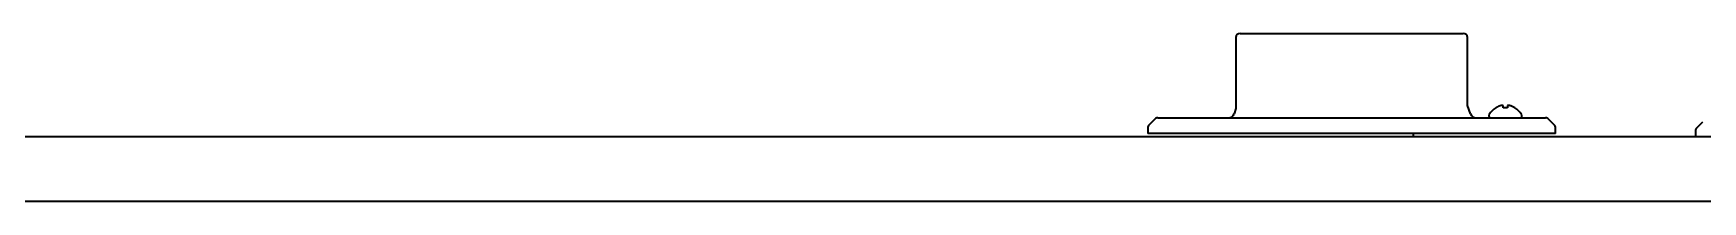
# Model space of a CAD drawing. Header units: inches. Extents: x 786 to 5593, y 691 to 5453.
# Drawn here: x 2464.1 to 2869.4, y 3912.9 to 3953.7 of the extents above; entities that cross this region are included whole.
import ezdxf

# ---------------------------------------------------------------- set-up
doc = ezdxf.new("R2010")
doc.units = ezdxf.units.IN
doc.layers.add('1', color=7, linetype='Continuous', true_color=0xffffff)

msp = doc.modelspace()

# ---------------------------------------------------------------- linework, layer by layer
at = {"layer": '1', "color": 7, "linetype": 'Continuous', "lineweight": 35}
for p, q in [((2756.12, 3952.66), (2756.12, 3935.41)), ((2756.12, 3952.66), (2756.12, 3935.41)), ((2757.12, 3953.66), (2773.96, 3953.66)), ((2757.12, 3953.66), (2773.96, 3953.66)), ((2773.96, 3953.66), (2776.39, 3953.66)), ((2773.96, 3953.66), (2776.39, 3953.66)), ((2776.39, 3953.66), (2778.15, 3953.66)), ((2776.39, 3953.66), (2778.15, 3953.66)), ((2778.15, 3953.66), (2790.3, 3953.66)), ((2778.15, 3953.66), (2790.3, 3953.66)), ((2790.3, 3953.66), (2792.06, 3953.66)), ((2790.3, 3953.66), (2792.06, 3953.66)), ((2792.06, 3953.66), (2794.48, 3953.66)), ((2792.06, 3953.66), (2794.48, 3953.66)), ((2794.48, 3953.66), (2811.32, 3953.66)), ((2794.48, 3953.66), (2811.32, 3953.66)), ((2812.32, 3936.18), (2812.32, 3952.66)), ((2812.32, 3936.18), (2812.32, 3952.66)), ((2813.06, 3934.14), (2812.32, 3936.18)), ((2813.06, 3934.14), (2812.32, 3936.18)), ((2736.43, 3932.86), (2735.01, 3931.45)), ((2736.43, 3932.86), (2735.01, 3931.45)), ((2737.13, 3933.16), (2831.31, 3933.16)), ((2737.13, 3933.16), (2831.31, 3933.16)), ((2756.12, 3935.41), (2755.66, 3934.14)), ((2756.12, 3935.41), (2755.66, 3934.14)), ((2817.54, 3933.76), (2817.54, 3933.56)), ((2819.24, 3935.6), (2819.24, 3935.63)), ((2823.84, 3935.63), (2823.84, 3935.6)), ((2825.54, 3933.56), (2825.54, 3933.76)), ((2833.43, 3931.45), (2832.01, 3932.86)), ((2833.43, 3931.45), (2832.01, 3932.86)), ((2869.44, 3932.16), (2868.03, 3930.75)), ((2869.44, 3932.16), (2868.03, 3930.75)), ((2233.72, 3928.66), (3065.17, 3928.66)), ((2734.72, 3930.74), (2734.72, 3929.36)), ((2734.72, 3930.74), (2734.72, 3929.36)), ((2775.62, 3929.36), (2734.72, 3929.36)), ((2775.62, 3929.36), (2734.72, 3929.36)), ((2833.72, 3929.36), (2775.62, 3929.36)), ((2833.72, 3929.36), (2775.62, 3929.36)), ((2799.13, 3929.36), (2799.13, 3928.66)), ((2799.13, 3929.36), (2799.13, 3928.66)), ((2833.72, 3929.36), (2833.72, 3930.74)), ((2833.72, 3929.36), (2833.72, 3930.74)), ((2867.73, 3930.04), (2867.73, 3928.66)), ((2867.73, 3930.04), (2867.73, 3928.66)), ((3062.6, 3912.86), (2230.32, 3912.86))]:
    msp.add_line(p, q, dxfattribs=at)
for centre, radius, start, end in [((2757.12, 3952.66), 1, 90, 180), ((2757.12, 3952.66), 1, 90, 180), ((2811.32, 3952.66), 1, 0, 90), ((2811.32, 3952.66), 1, 0, 90), ((2737.13, 3932.16), 1, 90, 135), ((2737.13, 3932.16), 1, 90, 135), ((2754.25, 3934.66), 1.5, 270, 340), ((2754.25, 3934.66), 1.5, 270, 340), ((2814.47, 3934.66), 1.5, 200, 270), ((2814.47, 3934.66), 1.5, 200, 270), ((2817.94, 3933.76), 0.4, 149.6988, 180), ((2817.94, 3933.56), 0.4, 180, 270), ((2821.74, 3931.54), 4.8, 121.3727, 149.6988), ((2821.34, 3931.54), 4.8, 30.3012, 58.6273), ((2825.14, 3933.56), 0.4, 270, 0), ((2825.14, 3933.76), 0.4, 0, 30.3012), ((2831.31, 3932.16), 1, 45, 90), ((2831.31, 3932.16), 1, 45, 90), ((2735.72, 3930.74), 1, 135, 180), ((2735.72, 3930.74), 1, 135, 180), ((2832.72, 3930.74), 1, 0, 45), ((2832.72, 3930.74), 1, 0, 45), ((2868.73, 3930.04), 1, 135, 180), ((2868.73, 3930.04), 1, 135, 180)]:
    msp.add_arc(centre, radius, start, end, dxfattribs=at)
for points in [[(2820.54, 3936.15), (2820.49, 3936.14), (2820.38, 3936.11), (2820.22, 3936.06), (2820.06, 3936), (2819.9, 3935.94), (2819.75, 3935.87), (2819.6, 3935.8), (2819.43, 3935.71), (2819.31, 3935.64), (2819.24, 3935.6)], [(2821.04, 3936.15), (2821.02, 3936.16), (2820.97, 3936.16), (2820.89, 3936.17), (2820.82, 3936.17), (2820.75, 3936.17), (2820.68, 3936.17), (2820.61, 3936.16), (2820.57, 3936.16), (2820.54, 3936.15)], [(2822.54, 3936.15), (2822.52, 3936.16), (2822.47, 3936.16), (2822.4, 3936.17), (2822.33, 3936.17), (2822.26, 3936.17), (2822.19, 3936.17), (2822.11, 3936.16), (2822.07, 3936.16), (2822.04, 3936.15)], [(2822.04, 3936.15), (2822.04, 3936.14), (2822.04, 3936.11), (2822.04, 3936.06), (2822.04, 3936), (2822.04, 3935.94), (2822.04, 3935.87), (2822.04, 3935.8), (2822.04, 3935.71), (2822.04, 3935.64), (2822.04, 3935.6)], [(2822.04, 3935.6), (2821.88, 3935.62), (2821.54, 3935.65), (2821.21, 3935.62), (2821.04, 3935.6)]]:
    msp.add_open_spline(points, degree=3, dxfattribs=at)
for points in [[(2821.04, 3935.6), (2821.04, 3935.73), (2821.04, 3935.83), (2821.04, 3935.97), (2821.04, 3936.01), (2821.04, 3936.09), (2821.04, 3936.12), (2821.04, 3936.15)], [(2823.84, 3935.6), (2823.64, 3935.73), (2823.43, 3935.83), (2823.1, 3935.97), (2822.99, 3936.01), (2822.77, 3936.09), (2822.66, 3936.12), (2822.54, 3936.15)]]:
    msp.add_open_spline(points, degree=3, knots=[0, 0, 0, 0, 0.5, 0.5, 0.75, 0.75, 1, 1, 1, 1], dxfattribs=at)

doc.saveas('drawing.dxf')
